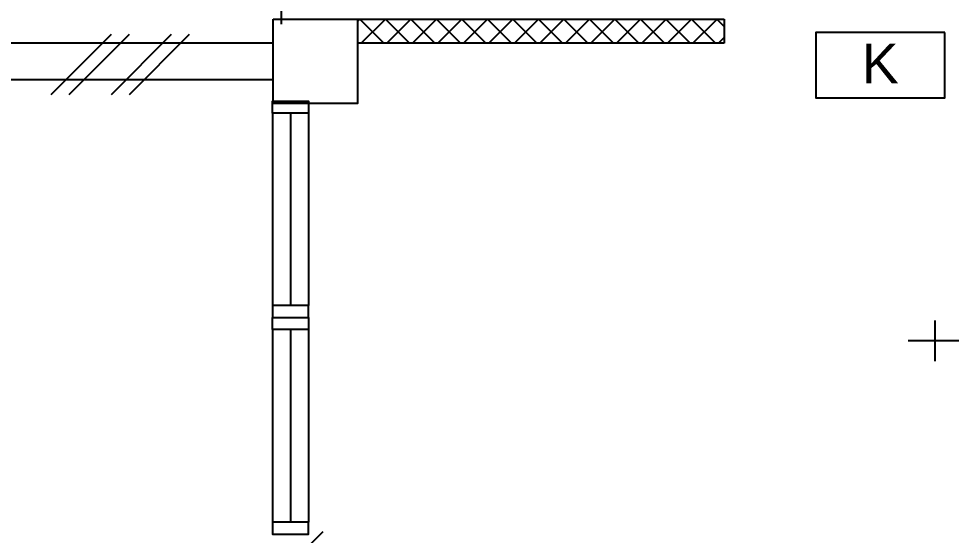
# Model space of a CAD drawing. Header units: inches. Extents: x -106706990 to 300603, y -86718466 to 1728185.
# Drawn here: x 131449 to 135327, y 22490 to 24637 of the extents above; entities that cross this region are included whole.
import ezdxf

# ---------------------------------------------------------------- set-up
doc = ezdxf.new("R2010")
doc.units = ezdxf.units.IN
doc.header["$MEASUREMENT"] = 0
doc.linetypes.add('DASHED2', pattern=[0.375, 0.25, -0.125])
doc.linetypes.add('HIDDEN', pattern=[0.375, 0.25, -0.125])
for name, color, linetype in [('A-COLUMN', 3, 'Continuous'), ('A-HATCH', 8, 'Continuous'), ('A-HIDDEN', 8, 'HIDDEN'), ('A-PARTITION', 4, 'Continuous'), ('A-TXTBOMBA', 7, 'Continuous'), ('A-WALL', 1, 'Continuous'), ('A-WIN', 9, 'Continuous'), ('A-WLH', 7, 'Continuous'), ('area', 3, 'Continuous'), ('ELECT', 6, 'Continuous'), ('elk_LAMPU', 6, 'Continuous')]:
    doc.layers.add(name, color=color, linetype=linetype)
doc.layers.get('area').off()
doc.layers.get('elk_LAMPU').off()
doc.styles.add('arial', font='arial.ttf')

# ---------------------------------------------------------------- blocks, each defined once
blk = doc.blocks.new('A$C04C40081')
at = {"layer": 'A-WIN', "color": 8}
for p, q in [((850, 150), (50, 150)), ((850, 75), (50, 75)), ((850, 0), (50, 0))]:
    blk.add_line(p, q, dxfattribs=at)
at = {"layer": 'A-WIN', "color": 8, "linetype": 'Continuous'}
for points in [[(50, 150), (0, 150), (0, 0), (50, 0)], [(850, 150), (900, 150), (900, 0), (850, 0)]]:
    blk.add_lwpolyline(points, close=True, dxfattribs=at)
blk = doc.blocks.new('A$C49831240')
at = {"layer": 'A-WLH', "color": 8}
for p, q in [((250, 575), (0, 325)), ((250, 500), (0, 250)), ((250, 325), (0, 75)), ((250, 250), (0, 0))]:
    blk.add_line(p, q, dxfattribs=at)
blk = doc.blocks.new('A$C52B244CD')
at = {"layer": 'A-WLH', "color": 8}
for p, q in [((0, 0), (250, 250)), ((75, 0), (325, 250)), ((250, 0), (500, 250)), ((325, 0), (575, 250))]:
    blk.add_line(p, q, dxfattribs=at)
blk = doc.blocks.new('EXITE')
at = {"layer": 'A-TXTBOMBA', "color": 3}
blk.add_lwpolyline([(86607836.1, -1196696.9), (86607299.6, -1196696.9), (86607299.6, -1196967.2), (86607836.1, -1196967.2)], close=True, dxfattribs=at)
at = {"layer": 'A-TXTBOMBA', "color": 3, "style": 'arial'}
blk.add_text('K', height=164.8, dxfattribs=at).set_placement((86607490.7, -1196906.9))
blk = doc.blocks.new('SOCKET(in)')
at = {"layer": 'ELECT', "color": 6}
for p, q in [((86605160, -1198079.2), (86605160, -1197854.2)), ((86605075.7, -1197966.7), (86605244.4, -1197966.7)), ((86605023.6, -1198269), (86605296.4, -1198269))]:
    blk.add_line(p, q, dxfattribs=at)
blk.add_arc((86605160, -1198215.6), 136.4, 336.9763, 203.0237, dxfattribs=at)

msp = doc.modelspace()

# ---------------------------------------------------------------- hatches: boundary and pattern name
at = {"layer": 'A-HATCH'}
h = msp.add_hatch(dxfattribs=at)
h.set_pattern_fill('ANSI37', color=8, scale=600)
h.set_pattern_definition([(45, (114889.65, -264766.58), (-53.033009, 53.033009), []), (135, (114889.65, -264766.58), (-53.033009, -53.033009), [])])
h.paths.add_polyline_path([(137307.8, 24609.7), (135582.8, 24609.7), (135582.8, 24484.7), (135682.8, 24484.7), (135682.8, 24509.7), (137307.8, 24509.7)])
h.paths.add_polyline_path([(135682.8, 24484.7), (135582.8, 24484.7), (135582.8, 20134.7), (135682.8, 20134.7)])
h.paths.add_polyline_path([(132857.8, 24634.7), (132857.8, 24534.7), (134382.8, 24534.7), (134382.8, 24634.7)])

# ---------------------------------------------------------------- linework, layer by layer
at = {"layer": 'A-COLUMN', "color": 8}
msp.add_lwpolyline([(132507.8, 24634.7), (132857.8, 24634.7), (132857.8, 24284.7), (132507.8, 24284.7)], close=True, dxfattribs=at)
msp.add_lwpolyline([(132507.8, 24634.7), (132857.8, 24634.7), (132857.8, 24284.7), (132507.8, 24284.7)], close=True, dxfattribs=at)
at = {"layer": 'A-HIDDEN', "color": 8, "linetype": 'HIDDEN', "ltscale": 250}
msp.add_line((132542.2, 24614.4), (132542.2, 26050.4), dxfattribs=at)
at = {"layer": 'A-PARTITION', "color": 8}
for p, q in [((132857.8, 24634.7), (134382.8, 24634.7)), ((134382.8, 24634.7), (134382.8, 24534.7)), ((134382.8, 24534.7), (132857.8, 24534.7))]:
    msp.add_line(p, q, dxfattribs=at)
at = {"layer": 'A-WALL', "color": 8}
for p, q in [((132507.8, 24534.7), (131157.8, 24534.7)), ((131157.8, 24384.7), (132507.8, 24384.7))]:
    msp.add_line(p, q, dxfattribs=at)

# ---------------------------------------------------------------- block references
at = {"layer": 'A-WIN', "color": 8, "rotation": 90}
for p in [(132654.8, 23394.6), (132654.2, 22495.2)]:
    msp.add_blockref('A$C04C40081', p, dxfattribs=at)
at = {"layer": 'A-WLH', "color": 8}
for name, p in [('A$C52B244CD', (131585, 24322)), ('A$C49831240', (132463.8, 21929.1))]:
    msp.add_blockref(name, p, dxfattribs=at)
at = {"layer": 'area'}
msp.add_blockref('EXITE', (-86472536.2, 1221275.8), dxfattribs=at)
at = {"layer": 'elk_LAMPU', "color": 0, "linetype": 'DASHED2', "lineweight": 18, "rotation": 90}
msp.add_blockref('SOCKET(in)', (-1062707.2, -86581861.8), dxfattribs=at)

doc.saveas('drawing.dxf')
